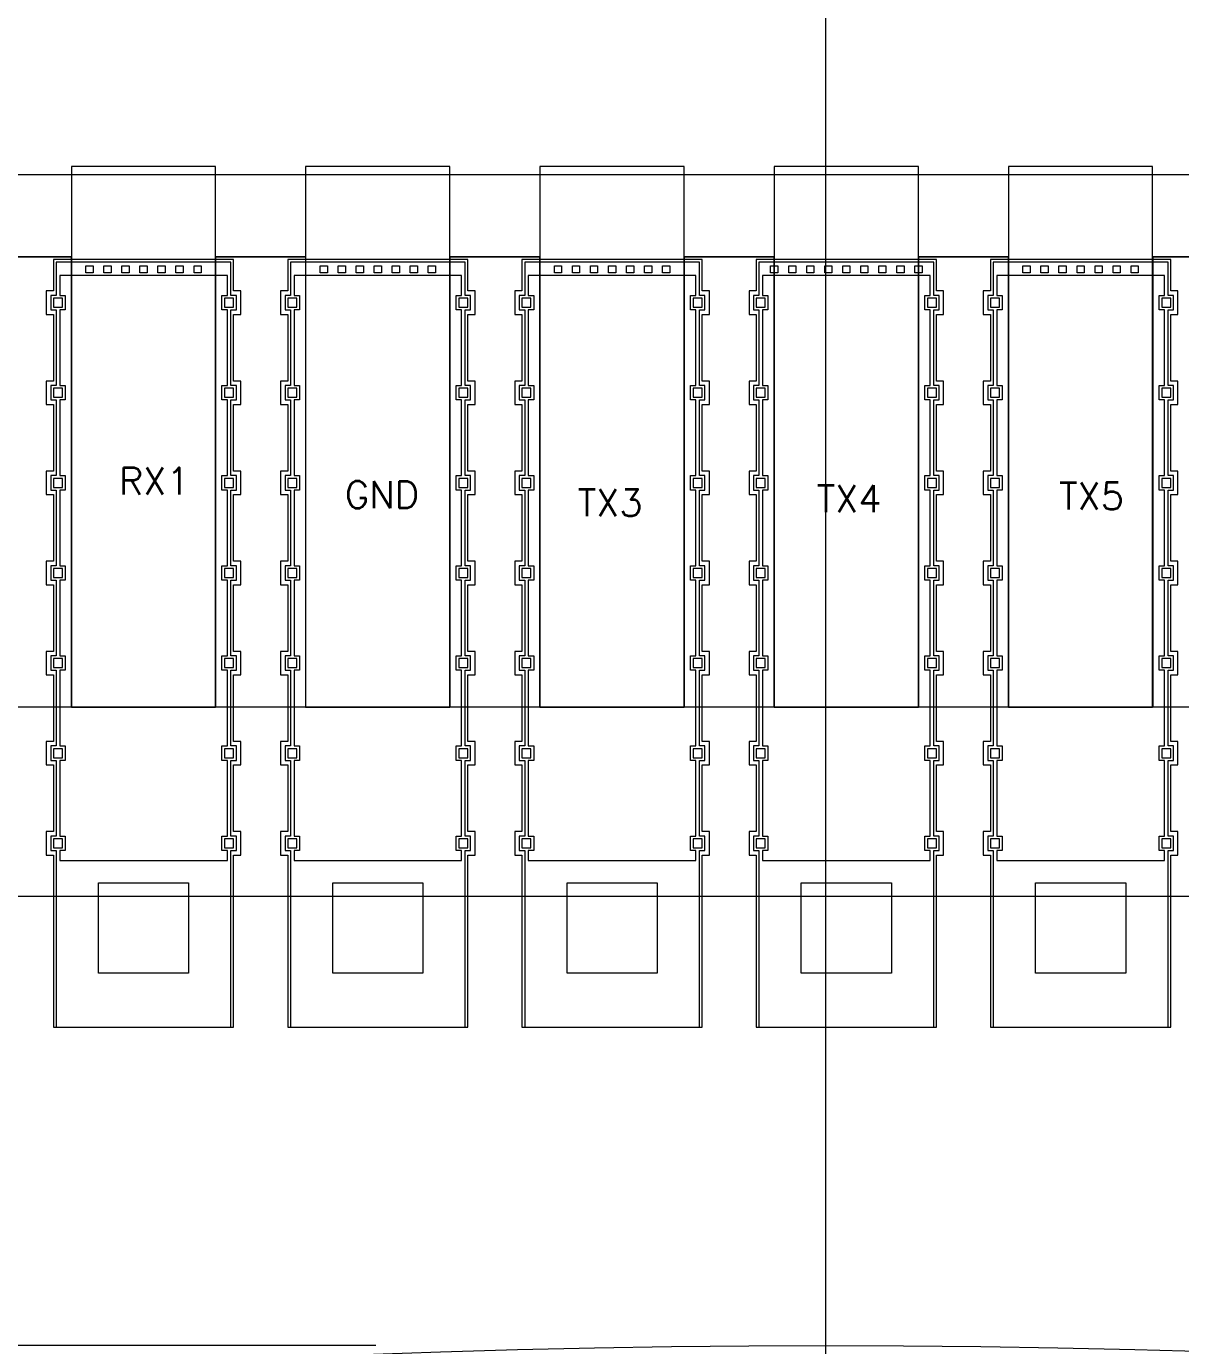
# Model space of a CAD drawing. Header units: millimetres. Extents: x 1403 to 2381, y 158 to 387.
# Drawn here: x 2191.138 to 2192.419, y 294.644 to 296.108 of the extents above; entities that cross this region are included whole.
import ezdxf
from ezdxf.lldxf.tags import DXFTag

# ---------------------------------------------------------------- set-up
doc = ezdxf.new("R2010")
doc.units = ezdxf.units.MM
doc.layers.get('0').update_dxf_attribs({"lineweight": 5})
doc.layers.get('Defpoints').update_dxf_attribs({"lineweight": 5})
for name, color, linetype in [('1.Metal', 10, 'Continuous'), ('3.Bottom insulation', 2, 'Continuous'), ('5.Top insulation', 32, 'Continuous'), ('COVER LENS', 6, 'Continuous')]:
    doc.layers.add(name, color=color, linetype=linetype)
for name, color, linetype, lineweight in [('2.Pattern ITO', 211, 'Continuous', 0), ('4.Bridge ITO', 6, 'Continuous', 25), ('DIM', 3, 'Continuous', 5), ('Encap', 210, 'Continuous', 5), ('FPC', 50, 'Continuous', 5), ('Layout.drawing', 1, 'Continuous', 5), ('lens', 6, 'Continuous', 13), ('POL', 202, 'Continuous', 5)]:
    doc.layers.add(name, color=color, linetype=linetype, lineweight=lineweight)
doc.styles.add('RD', font='ROMAND.shx', dxfattribs={"width": 0.8})
doc.styles.get("Standard").update_dxf_attribs({"font": 'txt', "bigfont": 'gbcbig.shx'})
tags = doc.linetypes.add('CENTER', pattern=[0.6, 0.375, -0.075, 0.075, -0.075]).pattern_tags.tags
tags[10:11] = [DXFTag(74, 4), DXFTag(75, 0), DXFTag(340, '0'), DXFTag(46, 1.0), DXFTag(50, 0.0), DXFTag(44, 0.0), DXFTag(45, 0.0)]
tags[8:9] = [DXFTag(74, 4), DXFTag(75, 0), DXFTag(340, '0'), DXFTag(46, 1.0), DXFTag(50, 0.0), DXFTag(44, 0.0), DXFTag(45, 0.0)]
tags[6:7] = [DXFTag(74, 4), DXFTag(75, 0), DXFTag(340, '0'), DXFTag(46, 1.0), DXFTag(50, 0.0), DXFTag(44, 0.0), DXFTag(45, 0.0)]
tags[4:5] = [DXFTag(74, 4), DXFTag(75, 0), DXFTag(340, '0'), DXFTag(46, 1.0), DXFTag(50, 0.0), DXFTag(44, 0.0), DXFTag(45, 0.0)]
doc.dimstyles.new('DIM', dxfattribs={"dimtxt": 1.5, "dimasz": 0.8, "dimexe": 0, "dimexo": 0.5, "dimgap": 0.11, "dimtad": 0, "dimzin": 1, "dimdsep": 46, "dimtxsty": 'RD', "dimcen": 0, "dimclrd": 256, "dimclre": 256, "dimclrt": 256, "dimadec": 0, "dimazin": 0, "dimtm": 1e-09, "dimtfac": 1, "dimtofl": 0, "dimtmove": 0, "dimatfit": 3, "dimfxl": 1, "dimlwe": -1, "dimarcsym": 0})

# ---------------------------------------------------------------- blocks, each defined once
blk = doc.blocks.new('R104A3M-001-POL-V01-A')
at = {"layer": '1.Metal', "lineweight": 5}
for points in [[(673.8831, 329.4683), (673.8831, 329.6643), (673.8891, 329.6643), (673.8891, 329.6803), (673.8831, 329.6803), (673.8831, 329.7643), (673.8891, 329.7643), (673.8891, 329.7803), (673.8831, 329.7803), (673.8831, 329.8643), (673.8891, 329.8643), (673.8891, 329.8803), (673.8831, 329.8803), (673.8831, 329.9643), (673.8891, 329.9643), (673.8891, 329.9803), (673.8831, 329.9803), (673.8831, 330.0643), (673.8891, 330.0643), (673.8891, 330.0803), (673.8831, 330.0803), (673.8831, 330.1643), (673.8891, 330.1643), (673.8891, 330.1803), (673.8831, 330.1803), (673.8831, 330.2643), (673.8891, 330.2643), (673.8891, 330.2803), (673.8831, 330.2803), (673.8831, 330.3173), (673.6891, 330.3173), (673.6891, 330.2803), (673.6831, 330.2803), (673.6831, 330.2643), (673.6891, 330.2643), (673.6891, 330.1803), (673.6831, 330.1803), (673.6831, 330.1643), (673.6891, 330.1643), (673.6891, 330.0803), (673.6831, 330.0803), (673.6831, 330.0643), (673.6891, 330.0643), (673.6891, 329.9803), (673.6831, 329.9803), (673.6831, 329.9643), (673.6891, 329.9643), (673.6891, 329.8803), (673.6831, 329.8803), (673.6831, 329.8643), (673.6891, 329.8643), (673.6891, 329.7803), (673.6831, 329.7803), (673.6831, 329.7643), (673.6891, 329.7643), (673.6891, 329.6803), (673.6831, 329.6803), (673.6831, 329.6643), (673.6891, 329.6643), (673.6891, 329.4683)], [(674.1431, 329.4683), (674.1431, 329.6643), (674.1491, 329.6643), (674.1491, 329.6803), (674.1431, 329.6803), (674.1431, 329.7643), (674.1491, 329.7643), (674.1491, 329.7803), (674.1431, 329.7803), (674.1431, 329.8643), (674.1491, 329.8643), (674.1491, 329.8803), (674.1431, 329.8803), (674.1431, 329.9643), (674.1491, 329.9643), (674.1491, 329.9803), (674.1431, 329.9803), (674.1431, 330.0643), (674.1491, 330.0643), (674.1491, 330.0803), (674.1431, 330.0803), (674.1431, 330.1643), (674.1491, 330.1643), (674.1491, 330.1803), (674.1431, 330.1803), (674.1431, 330.2643), (674.1491, 330.2643), (674.1491, 330.2803), (674.1431, 330.2803), (674.1431, 330.3173), (673.9491, 330.3173), (673.9491, 330.2803), (673.9431, 330.2803), (673.9431, 330.2643), (673.9491, 330.2643), (673.9491, 330.1803), (673.9431, 330.1803), (673.9431, 330.1643), (673.9491, 330.1643), (673.9491, 330.0803), (673.9431, 330.0803), (673.9431, 330.0643), (673.9491, 330.0643), (673.9491, 329.9803), (673.9431, 329.9803), (673.9431, 329.9643), (673.9491, 329.9643), (673.9491, 329.8803), (673.9431, 329.8803), (673.9431, 329.8643), (673.9491, 329.8643), (673.9491, 329.7803), (673.9431, 329.7803), (673.9431, 329.7643), (673.9491, 329.7643), (673.9491, 329.6803), (673.9431, 329.6803), (673.9431, 329.6643), (673.9491, 329.6643), (673.9491, 329.4683)], [(674.4031, 329.4683), (674.4031, 329.6643), (674.4091, 329.6643), (674.4091, 329.6803), (674.4031, 329.6803), (674.4031, 329.7643), (674.4091, 329.7643), (674.4091, 329.7803), (674.4031, 329.7803), (674.4031, 329.8643), (674.4091, 329.8643), (674.4091, 329.8803), (674.4031, 329.8803), (674.4031, 329.9643), (674.4091, 329.9643), (674.4091, 329.9803), (674.4031, 329.9803), (674.4031, 330.0643), (674.4091, 330.0643), (674.4091, 330.0803), (674.4031, 330.0803), (674.4031, 330.1643), (674.4091, 330.1643), (674.4091, 330.1803), (674.4031, 330.1803), (674.4031, 330.2643), (674.4091, 330.2643), (674.4091, 330.2803), (674.4031, 330.2803), (674.4031, 330.3173), (674.2091, 330.3173), (674.2091, 330.2803), (674.2031, 330.2803), (674.2031, 330.2643), (674.2091, 330.2643), (674.2091, 330.1803), (674.2031, 330.1803), (674.2031, 330.1643), (674.2091, 330.1643), (674.2091, 330.0803), (674.2031, 330.0803), (674.2031, 330.0643), (674.2091, 330.0643), (674.2091, 329.9803), (674.2031, 329.9803), (674.2031, 329.9643), (674.2091, 329.9643), (674.2091, 329.8803), (674.2031, 329.8803), (674.2031, 329.8643), (674.2091, 329.8643), (674.2091, 329.7803), (674.2031, 329.7803), (674.2031, 329.7643), (674.2091, 329.7643), (674.2091, 329.6803), (674.2031, 329.6803), (674.2031, 329.6643), (674.2091, 329.6643), (674.2091, 329.4683)], [(674.6631, 329.4683), (674.6631, 329.6643), (674.6691, 329.6643), (674.6691, 329.6803), (674.6631, 329.6803), (674.6631, 329.7643), (674.6691, 329.7643), (674.6691, 329.7803), (674.6631, 329.7803), (674.6631, 329.8643), (674.6691, 329.8643), (674.6691, 329.8803), (674.6631, 329.8803), (674.6631, 329.9643), (674.6691, 329.9643), (674.6691, 329.9803), (674.6631, 329.9803), (674.6631, 330.0643), (674.6691, 330.0643), (674.6691, 330.0803), (674.6631, 330.0803), (674.6631, 330.1643), (674.6691, 330.1643), (674.6691, 330.1803), (674.6631, 330.1803), (674.6631, 330.2643), (674.6691, 330.2643), (674.6691, 330.2803), (674.6631, 330.2803), (674.6631, 330.3173), (674.4691, 330.3173), (674.4691, 330.2803), (674.4631, 330.2803), (674.4631, 330.2643), (674.4691, 330.2643), (674.4691, 330.1803), (674.4631, 330.1803), (674.4631, 330.1643), (674.4691, 330.1643), (674.4691, 330.0803), (674.4631, 330.0803), (674.4631, 330.0643), (674.4691, 330.0643), (674.4691, 329.9803), (674.4631, 329.9803), (674.4631, 329.9643), (674.4691, 329.9643), (674.4691, 329.8803), (674.4631, 329.8803), (674.4631, 329.8643), (674.4691, 329.8643), (674.4691, 329.7803), (674.4631, 329.7803), (674.4631, 329.7643), (674.4691, 329.7643), (674.4691, 329.6803), (674.4631, 329.6803), (674.4631, 329.6643), (674.4691, 329.6643), (674.4691, 329.4683)], [(674.9231, 329.4683), (674.9231, 329.6643), (674.9291, 329.6643), (674.9291, 329.6803), (674.9231, 329.6803), (674.9231, 329.7643), (674.9291, 329.7643), (674.9291, 329.7803), (674.9231, 329.7803), (674.9231, 329.8643), (674.9291, 329.8643), (674.9291, 329.8803), (674.9231, 329.8803), (674.9231, 329.9643), (674.9291, 329.9643), (674.9291, 329.9803), (674.9231, 329.9803), (674.9231, 330.0643), (674.9291, 330.0643), (674.9291, 330.0803), (674.9231, 330.0803), (674.9231, 330.1643), (674.9291, 330.1643), (674.9291, 330.1803), (674.9231, 330.1803), (674.9231, 330.2643), (674.9291, 330.2643), (674.9291, 330.2803), (674.9231, 330.2803), (674.9231, 330.3173), (674.7291, 330.3173), (674.7291, 330.2803), (674.7231, 330.2803), (674.7231, 330.2643), (674.7291, 330.2643), (674.7291, 330.1803), (674.7231, 330.1803), (674.7231, 330.1643), (674.7291, 330.1643), (674.7291, 330.0803), (674.7231, 330.0803), (674.7231, 330.0643), (674.7291, 330.0643), (674.7291, 329.9803), (674.7231, 329.9803), (674.7231, 329.9643), (674.7291, 329.9643), (674.7291, 329.8803), (674.7231, 329.8803), (674.7231, 329.8643), (674.7291, 329.8643), (674.7291, 329.7803), (674.7231, 329.7803), (674.7231, 329.7643), (674.7291, 329.7643), (674.7291, 329.6803), (674.7231, 329.6803), (674.7231, 329.6643), (674.7291, 329.6643), (674.7291, 329.4683)]]:
    blk.add_lwpolyline(points, dxfattribs=at)
for points in [[(673.8791, 329.6533), (673.8791, 329.6643), (673.8731, 329.6643), (673.8731, 329.6803), (673.8791, 329.6803), (673.8791, 329.7643), (673.8731, 329.7643), (673.8731, 329.7803), (673.8791, 329.7803), (673.8791, 329.8643), (673.8731, 329.8643), (673.8731, 329.8803), (673.8791, 329.8803), (673.8791, 329.9643), (673.8731, 329.9643), (673.8731, 329.9803), (673.8791, 329.9803), (673.8791, 330.0643), (673.8731, 330.0643), (673.8731, 330.0803), (673.8791, 330.0803), (673.8791, 330.1643), (673.8731, 330.1643), (673.8731, 330.1803), (673.8791, 330.1803), (673.8791, 330.2643), (673.8731, 330.2643), (673.8731, 330.2803), (673.8791, 330.2803), (673.8791, 330.3023), (673.6931, 330.3023), (673.6931, 330.2803), (673.6991, 330.2803), (673.6991, 330.2643), (673.6931, 330.2643), (673.6931, 330.1803), (673.6991, 330.1803), (673.6991, 330.1643), (673.6931, 330.1643), (673.6931, 330.0803), (673.6991, 330.0803), (673.6991, 330.0643), (673.6931, 330.0643), (673.6931, 329.9803), (673.6991, 329.9803), (673.6991, 329.9643), (673.6931, 329.9643), (673.6931, 329.8803), (673.6991, 329.8803), (673.6991, 329.8643), (673.6931, 329.8643), (673.6931, 329.7803), (673.6991, 329.7803), (673.6991, 329.7643), (673.6931, 329.7643), (673.6931, 329.6803), (673.6991, 329.6803), (673.6991, 329.6643), (673.6931, 329.6643), (673.6931, 329.6533)], [(674.1391, 329.6533), (674.1391, 329.6643), (674.1331, 329.6643), (674.1331, 329.6803), (674.1391, 329.6803), (674.1391, 329.7643), (674.1331, 329.7643), (674.1331, 329.7803), (674.1391, 329.7803), (674.1391, 329.8643), (674.1331, 329.8643), (674.1331, 329.8803), (674.1391, 329.8803), (674.1391, 329.9643), (674.1331, 329.9643), (674.1331, 329.9803), (674.1391, 329.9803), (674.1391, 330.0643), (674.1331, 330.0643), (674.1331, 330.0803), (674.1391, 330.0803), (674.1391, 330.1643), (674.1331, 330.1643), (674.1331, 330.1803), (674.1391, 330.1803), (674.1391, 330.2643), (674.1331, 330.2643), (674.1331, 330.2803), (674.1391, 330.2803), (674.1391, 330.3023), (673.9531, 330.3023), (673.9531, 330.2803), (673.9591, 330.2803), (673.9591, 330.2643), (673.9531, 330.2643), (673.9531, 330.1803), (673.9591, 330.1803), (673.9591, 330.1643), (673.9531, 330.1643), (673.9531, 330.0803), (673.9591, 330.0803), (673.9591, 330.0643), (673.9531, 330.0643), (673.9531, 329.9803), (673.9591, 329.9803), (673.9591, 329.9643), (673.9531, 329.9643), (673.9531, 329.8803), (673.9591, 329.8803), (673.9591, 329.8643), (673.9531, 329.8643), (673.9531, 329.7803), (673.9591, 329.7803), (673.9591, 329.7643), (673.9531, 329.7643), (673.9531, 329.6803), (673.9591, 329.6803), (673.9591, 329.6643), (673.9531, 329.6643), (673.9531, 329.6533)], [(674.3991, 329.6533), (674.3991, 329.6643), (674.3931, 329.6643), (674.3931, 329.6803), (674.3991, 329.6803), (674.3991, 329.7643), (674.3931, 329.7643), (674.3931, 329.7803), (674.3991, 329.7803), (674.3991, 329.8643), (674.3931, 329.8643), (674.3931, 329.8803), (674.3991, 329.8803), (674.3991, 329.9643), (674.3931, 329.9643), (674.3931, 329.9803), (674.3991, 329.9803), (674.3991, 330.0643), (674.3931, 330.0643), (674.3931, 330.0803), (674.3991, 330.0803), (674.3991, 330.1643), (674.3931, 330.1643), (674.3931, 330.1803), (674.3991, 330.1803), (674.3991, 330.2643), (674.3931, 330.2643), (674.3931, 330.2803), (674.3991, 330.2803), (674.3991, 330.3023), (674.2131, 330.3023), (674.2131, 330.2803), (674.2191, 330.2803), (674.2191, 330.2643), (674.2131, 330.2643), (674.2131, 330.1803), (674.2191, 330.1803), (674.2191, 330.1643), (674.2131, 330.1643), (674.2131, 330.0803), (674.2191, 330.0803), (674.2191, 330.0643), (674.2131, 330.0643), (674.2131, 329.9803), (674.2191, 329.9803), (674.2191, 329.9643), (674.2131, 329.9643), (674.2131, 329.8803), (674.2191, 329.8803), (674.2191, 329.8643), (674.2131, 329.8643), (674.2131, 329.7803), (674.2191, 329.7803), (674.2191, 329.7643), (674.2131, 329.7643), (674.2131, 329.6803), (674.2191, 329.6803), (674.2191, 329.6643), (674.2131, 329.6643), (674.2131, 329.6533)], [(674.6591, 329.6533), (674.6591, 329.6643), (674.6531, 329.6643), (674.6531, 329.6803), (674.6591, 329.6803), (674.6591, 329.7643), (674.6531, 329.7643), (674.6531, 329.7803), (674.6591, 329.7803), (674.6591, 329.8643), (674.6531, 329.8643), (674.6531, 329.8803), (674.6591, 329.8803), (674.6591, 329.9643), (674.6531, 329.9643), (674.6531, 329.9803), (674.6591, 329.9803), (674.6591, 330.0643), (674.6531, 330.0643), (674.6531, 330.0803), (674.6591, 330.0803), (674.6591, 330.1643), (674.6531, 330.1643), (674.6531, 330.1803), (674.6591, 330.1803), (674.6591, 330.2643), (674.6531, 330.2643), (674.6531, 330.2803), (674.6591, 330.2803), (674.6591, 330.3023), (674.4731, 330.3023), (674.4731, 330.2803), (674.4791, 330.2803), (674.4791, 330.2643), (674.4731, 330.2643), (674.4731, 330.1803), (674.4791, 330.1803), (674.4791, 330.1643), (674.4731, 330.1643), (674.4731, 330.0803), (674.4791, 330.0803), (674.4791, 330.0643), (674.4731, 330.0643), (674.4731, 329.9803), (674.4791, 329.9803), (674.4791, 329.9643), (674.4731, 329.9643), (674.4731, 329.8803), (674.4791, 329.8803), (674.4791, 329.8643), (674.4731, 329.8643), (674.4731, 329.7803), (674.4791, 329.7803), (674.4791, 329.7643), (674.4731, 329.7643), (674.4731, 329.6803), (674.4791, 329.6803), (674.4791, 329.6643), (674.4731, 329.6643), (674.4731, 329.6533)], [(674.9191, 329.6533), (674.9191, 329.6643), (674.9131, 329.6643), (674.9131, 329.6803), (674.9191, 329.6803), (674.9191, 329.7643), (674.9131, 329.7643), (674.9131, 329.7803), (674.9191, 329.7803), (674.9191, 329.8643), (674.9131, 329.8643), (674.9131, 329.8803), (674.9191, 329.8803), (674.9191, 329.9643), (674.9131, 329.9643), (674.9131, 329.9803), (674.9191, 329.9803), (674.9191, 330.0643), (674.9131, 330.0643), (674.9131, 330.0803), (674.9191, 330.0803), (674.9191, 330.1643), (674.9131, 330.1643), (674.9131, 330.1803), (674.9191, 330.1803), (674.9191, 330.2643), (674.9131, 330.2643), (674.9131, 330.2803), (674.9191, 330.2803), (674.9191, 330.3023), (674.7331, 330.3023), (674.7331, 330.2803), (674.7391, 330.2803), (674.7391, 330.2643), (674.7331, 330.2643), (674.7331, 330.1803), (674.7391, 330.1803), (674.7391, 330.1643), (674.7331, 330.1643), (674.7331, 330.0803), (674.7391, 330.0803), (674.7391, 330.0643), (674.7331, 330.0643), (674.7331, 329.9803), (674.7391, 329.9803), (674.7391, 329.9643), (674.7331, 329.9643), (674.7331, 329.8803), (674.7391, 329.8803), (674.7391, 329.8643), (674.7331, 329.8643), (674.7331, 329.7803), (674.7391, 329.7803), (674.7391, 329.7643), (674.7331, 329.7643), (674.7331, 329.6803), (674.7391, 329.6803), (674.7391, 329.6643), (674.7331, 329.6643), (674.7331, 329.6533)]]:
    blk.add_lwpolyline(points, close=True, dxfattribs=at)
at = {"layer": '2.Pattern ITO', "lineweight": 5}
for points in [[(673.6861, 329.6593), (673.6861, 329.4683), (673.8861, 329.4683), (673.8861, 329.6593), (673.8941, 329.6593), (673.8941, 329.6853), (673.8861, 329.6853), (673.8861, 329.7593), (673.8941, 329.7593), (673.8941, 329.7853), (673.8861, 329.7853), (673.8861, 329.8593), (673.8941, 329.8593), (673.8941, 329.8853), (673.8861, 329.8853), (673.8861, 329.9593), (673.8941, 329.9593), (673.8941, 329.9853), (673.8861, 329.9853), (673.8861, 330.0593), (673.8941, 330.0593), (673.8941, 330.0853), (673.8861, 330.0853), (673.8861, 330.1593), (673.8941, 330.1593), (673.8941, 330.1853), (673.8861, 330.1853), (673.8861, 330.2593), (673.8941, 330.2593), (673.8941, 330.2853), (673.8861, 330.2853), (673.8861, 330.3203), (673.6861, 330.3203), (673.6861, 330.2853), (673.6781, 330.2853), (673.6781, 330.2593), (673.6861, 330.2593), (673.6861, 330.1853), (673.6781, 330.1853), (673.6781, 330.1593), (673.6861, 330.1593), (673.6861, 330.0853), (673.6781, 330.0853), (673.6781, 330.0593), (673.6861, 330.0593), (673.6861, 329.9853), (673.6781, 329.9853), (673.6781, 329.9593), (673.6861, 329.9593), (673.6861, 329.8853), (673.6781, 329.8853), (673.6781, 329.8593), (673.6861, 329.8593), (673.6861, 329.7853), (673.6781, 329.7853), (673.6781, 329.7593), (673.6861, 329.7593), (673.6861, 329.6853), (673.6781, 329.6853), (673.6781, 329.6593)], [(673.9461, 329.6593), (673.9461, 329.4683), (674.1461, 329.4683), (674.1461, 329.6593), (674.1541, 329.6593), (674.1541, 329.6853), (674.1461, 329.6853), (674.1461, 329.7593), (674.1541, 329.7593), (674.1541, 329.7853), (674.1461, 329.7853), (674.1461, 329.8593), (674.1541, 329.8593), (674.1541, 329.8853), (674.1461, 329.8853), (674.1461, 329.9593), (674.1541, 329.9593), (674.1541, 329.9853), (674.1461, 329.9853), (674.1461, 330.0593), (674.1541, 330.0593), (674.1541, 330.0853), (674.1461, 330.0853), (674.1461, 330.1593), (674.1541, 330.1593), (674.1541, 330.1853), (674.1461, 330.1853), (674.1461, 330.2593), (674.1541, 330.2593), (674.1541, 330.2853), (674.1461, 330.2853), (674.1461, 330.3203), (673.9461, 330.3203), (673.9461, 330.2853), (673.9381, 330.2853), (673.9381, 330.2593), (673.9461, 330.2593), (673.9461, 330.1853), (673.9381, 330.1853), (673.9381, 330.1593), (673.9461, 330.1593), (673.9461, 330.0853), (673.9381, 330.0853), (673.9381, 330.0593), (673.9461, 330.0593), (673.9461, 329.9853), (673.9381, 329.9853), (673.9381, 329.9593), (673.9461, 329.9593), (673.9461, 329.8853), (673.9381, 329.8853), (673.9381, 329.8593), (673.9461, 329.8593), (673.9461, 329.7853), (673.9381, 329.7853), (673.9381, 329.7593), (673.9461, 329.7593), (673.9461, 329.6853), (673.9381, 329.6853), (673.9381, 329.6593)], [(674.2061, 329.6593), (674.2061, 329.4683), (674.4061, 329.4683), (674.4061, 329.6593), (674.4141, 329.6593), (674.4141, 329.6853), (674.4061, 329.6853), (674.4061, 329.7593), (674.4141, 329.7593), (674.4141, 329.7853), (674.4061, 329.7853), (674.4061, 329.8593), (674.4141, 329.8593), (674.4141, 329.8853), (674.4061, 329.8853), (674.4061, 329.9593), (674.4141, 329.9593), (674.4141, 329.9853), (674.4061, 329.9853), (674.4061, 330.0593), (674.4141, 330.0593), (674.4141, 330.0853), (674.4061, 330.0853), (674.4061, 330.1593), (674.4141, 330.1593), (674.4141, 330.1853), (674.4061, 330.1853), (674.4061, 330.2593), (674.4141, 330.2593), (674.4141, 330.2853), (674.4061, 330.2853), (674.4061, 330.3203), (674.2061, 330.3203), (674.2061, 330.2853), (674.1981, 330.2853), (674.1981, 330.2593), (674.2061, 330.2593), (674.2061, 330.1853), (674.1981, 330.1853), (674.1981, 330.1593), (674.2061, 330.1593), (674.2061, 330.0853), (674.1981, 330.0853), (674.1981, 330.0593), (674.2061, 330.0593), (674.2061, 329.9853), (674.1981, 329.9853), (674.1981, 329.9593), (674.2061, 329.9593), (674.2061, 329.8853), (674.1981, 329.8853), (674.1981, 329.8593), (674.2061, 329.8593), (674.2061, 329.7853), (674.1981, 329.7853), (674.1981, 329.7593), (674.2061, 329.7593), (674.2061, 329.6853), (674.1981, 329.6853), (674.1981, 329.6593)], [(674.4661, 329.6593), (674.4661, 329.4683), (674.6661, 329.4683), (674.6661, 329.6593), (674.6741, 329.6593), (674.6741, 329.6853), (674.6661, 329.6853), (674.6661, 329.7593), (674.6741, 329.7593), (674.6741, 329.7853), (674.6661, 329.7853), (674.6661, 329.8593), (674.6741, 329.8593), (674.6741, 329.8853), (674.6661, 329.8853), (674.6661, 329.9593), (674.6741, 329.9593), (674.6741, 329.9853), (674.6661, 329.9853), (674.6661, 330.0593), (674.6741, 330.0593), (674.6741, 330.0853), (674.6661, 330.0853), (674.6661, 330.1593), (674.6741, 330.1593), (674.6741, 330.1853), (674.6661, 330.1853), (674.6661, 330.2593), (674.6741, 330.2593), (674.6741, 330.2853), (674.6661, 330.2853), (674.6661, 330.3203), (674.4661, 330.3203), (674.4661, 330.2853), (674.4581, 330.2853), (674.4581, 330.2593), (674.4661, 330.2593), (674.4661, 330.1853), (674.4581, 330.1853), (674.4581, 330.1593), (674.4661, 330.1593), (674.4661, 330.0853), (674.4581, 330.0853), (674.4581, 330.0593), (674.4661, 330.0593), (674.4661, 329.9853), (674.4581, 329.9853), (674.4581, 329.9593), (674.4661, 329.9593), (674.4661, 329.8853), (674.4581, 329.8853), (674.4581, 329.8593), (674.4661, 329.8593), (674.4661, 329.7853), (674.4581, 329.7853), (674.4581, 329.7593), (674.4661, 329.7593), (674.4661, 329.6853), (674.4581, 329.6853), (674.4581, 329.6593)], [(674.7261, 329.6593), (674.7261, 329.4683), (674.9261, 329.4683), (674.9261, 329.6593), (674.9341, 329.6593), (674.9341, 329.6853), (674.9261, 329.6853), (674.9261, 329.7593), (674.9341, 329.7593), (674.9341, 329.7853), (674.9261, 329.7853), (674.9261, 329.8593), (674.9341, 329.8593), (674.9341, 329.8853), (674.9261, 329.8853), (674.9261, 329.9593), (674.9341, 329.9593), (674.9341, 329.9853), (674.9261, 329.9853), (674.9261, 330.0593), (674.9341, 330.0593), (674.9341, 330.0853), (674.9261, 330.0853), (674.9261, 330.1593), (674.9341, 330.1593), (674.9341, 330.1853), (674.9261, 330.1853), (674.9261, 330.2593), (674.9341, 330.2593), (674.9341, 330.2853), (674.9261, 330.2853), (674.9261, 330.3203), (674.7261, 330.3203), (674.7261, 330.2853), (674.7181, 330.2853), (674.7181, 330.2593), (674.7261, 330.2593), (674.7261, 330.1853), (674.7181, 330.1853), (674.7181, 330.1593), (674.7261, 330.1593), (674.7261, 330.0853), (674.7181, 330.0853), (674.7181, 330.0593), (674.7261, 330.0593), (674.7261, 329.9853), (674.7181, 329.9853), (674.7181, 329.9593), (674.7261, 329.9593), (674.7261, 329.8853), (674.7181, 329.8853), (674.7181, 329.8593), (674.7261, 329.8593), (674.7261, 329.7853), (674.7181, 329.7853), (674.7181, 329.7593), (674.7261, 329.7593), (674.7261, 329.6853), (674.7181, 329.6853), (674.7181, 329.6593)]]:
    blk.add_lwpolyline(points, close=True, dxfattribs=at)
at = {"layer": '3.Bottom insulation', "lineweight": 5}
for points in [[(673.7221, 330.3053), (673.7221, 330.3133), (673.7301, 330.3133), (673.7301, 330.3053)], [(673.7421, 330.3053), (673.7421, 330.3133), (673.7501, 330.3133), (673.7501, 330.3053)], [(673.7621, 330.3053), (673.7621, 330.3133), (673.7701, 330.3133), (673.7701, 330.3053)], [(673.7821, 330.3053), (673.7821, 330.3133), (673.7901, 330.3133), (673.7901, 330.3053)], [(673.8021, 330.3053), (673.8021, 330.3133), (673.8101, 330.3133), (673.8101, 330.3053)], [(673.8221, 330.3053), (673.8221, 330.3133), (673.8301, 330.3133), (673.8301, 330.3053)], [(673.8421, 330.3053), (673.8421, 330.3133), (673.8501, 330.3133), (673.8501, 330.3053)], [(673.9821, 330.3053), (673.9821, 330.3133), (673.9901, 330.3133), (673.9901, 330.3053)], [(674.0021, 330.3053), (674.0021, 330.3133), (674.0101, 330.3133), (674.0101, 330.3053)], [(674.0221, 330.3053), (674.0221, 330.3133), (674.0301, 330.3133), (674.0301, 330.3053)], [(674.0421, 330.3053), (674.0421, 330.3133), (674.0501, 330.3133), (674.0501, 330.3053)], [(674.0621, 330.3053), (674.0621, 330.3133), (674.0701, 330.3133), (674.0701, 330.3053)], [(674.0821, 330.3053), (674.0821, 330.3133), (674.0901, 330.3133), (674.0901, 330.3053)], [(674.1021, 330.3053), (674.1021, 330.3133), (674.1101, 330.3133), (674.1101, 330.3053)], [(674.2421, 330.3053), (674.2421, 330.3133), (674.2501, 330.3133), (674.2501, 330.3053)], [(674.2621, 330.3053), (674.2621, 330.3133), (674.2701, 330.3133), (674.2701, 330.3053)], [(674.2821, 330.3053), (674.2821, 330.3133), (674.2901, 330.3133), (674.2901, 330.3053)], [(674.3021, 330.3053), (674.3021, 330.3133), (674.3101, 330.3133), (674.3101, 330.3053)], [(674.3221, 330.3053), (674.3221, 330.3133), (674.3301, 330.3133), (674.3301, 330.3053)], [(674.3421, 330.3053), (674.3421, 330.3133), (674.3501, 330.3133), (674.3501, 330.3053)], [(674.3621, 330.3053), (674.3621, 330.3133), (674.3701, 330.3133), (674.3701, 330.3053)], [(674.4821, 330.3053), (674.4821, 330.3133), (674.4901, 330.3133), (674.4901, 330.3053)], [(674.5021, 330.3053), (674.5021, 330.3133), (674.5101, 330.3133), (674.5101, 330.3053)], [(674.5221, 330.3053), (674.5221, 330.3133), (674.5301, 330.3133), (674.5301, 330.3053)], [(674.5421, 330.3053), (674.5421, 330.3133), (674.5501, 330.3133), (674.5501, 330.3053)], [(674.5621, 330.3053), (674.5621, 330.3133), (674.5701, 330.3133), (674.5701, 330.3053)], [(674.5821, 330.3053), (674.5821, 330.3133), (674.5901, 330.3133), (674.5901, 330.3053)], [(674.6021, 330.3053), (674.6021, 330.3133), (674.6101, 330.3133), (674.6101, 330.3053)], [(674.6221, 330.3053), (674.6221, 330.3133), (674.6301, 330.3133), (674.6301, 330.3053)], [(674.6421, 330.3053), (674.6421, 330.3133), (674.6501, 330.3133), (674.6501, 330.3053)], [(674.7621, 330.3053), (674.7621, 330.3133), (674.7701, 330.3133), (674.7701, 330.3053)], [(674.7821, 330.3053), (674.7821, 330.3133), (674.7901, 330.3133), (674.7901, 330.3053)], [(674.8021, 330.3053), (674.8021, 330.3133), (674.8101, 330.3133), (674.8101, 330.3053)], [(674.8221, 330.3053), (674.8221, 330.3133), (674.8301, 330.3133), (674.8301, 330.3053)], [(674.8421, 330.3053), (674.8421, 330.3133), (674.8501, 330.3133), (674.8501, 330.3053)], [(674.8621, 330.3053), (674.8621, 330.3133), (674.8701, 330.3133), (674.8701, 330.3053)], [(674.8821, 330.3053), (674.8821, 330.3133), (674.8901, 330.3133), (674.8901, 330.3053)], [(673.6961, 330.2673), (673.6961, 330.2773), (673.6861, 330.2773), (673.6861, 330.2673)], [(673.8861, 330.2673), (673.8861, 330.2773), (673.8761, 330.2773), (673.8761, 330.2673)], [(673.9561, 330.2673), (673.9561, 330.2773), (673.9461, 330.2773), (673.9461, 330.2673)], [(674.1461, 330.2673), (674.1461, 330.2773), (674.1361, 330.2773), (674.1361, 330.2673)], [(674.2161, 330.2673), (674.2161, 330.2773), (674.2061, 330.2773), (674.2061, 330.2673)], [(674.4061, 330.2673), (674.4061, 330.2773), (674.3961, 330.2773), (674.3961, 330.2673)], [(674.4761, 330.2673), (674.4761, 330.2773), (674.4661, 330.2773), (674.4661, 330.2673)], [(674.6661, 330.2673), (674.6661, 330.2773), (674.6561, 330.2773), (674.6561, 330.2673)], [(674.7361, 330.2673), (674.7361, 330.2773), (674.7261, 330.2773), (674.7261, 330.2673)], [(674.9261, 330.2673), (674.9261, 330.2773), (674.9161, 330.2773), (674.9161, 330.2673)], [(673.6961, 330.1673), (673.6961, 330.1773), (673.6861, 330.1773), (673.6861, 330.1673)], [(673.8861, 330.1673), (673.8861, 330.1773), (673.8761, 330.1773), (673.8761, 330.1673)], [(673.9561, 330.1673), (673.9561, 330.1773), (673.9461, 330.1773), (673.9461, 330.1673)], [(674.1461, 330.1673), (674.1461, 330.1773), (674.1361, 330.1773), (674.1361, 330.1673)], [(674.2161, 330.1673), (674.2161, 330.1773), (674.2061, 330.1773), (674.2061, 330.1673)], [(674.4061, 330.1673), (674.4061, 330.1773), (674.3961, 330.1773), (674.3961, 330.1673)], [(674.4761, 330.1673), (674.4761, 330.1773), (674.4661, 330.1773), (674.4661, 330.1673)], [(674.6661, 330.1673), (674.6661, 330.1773), (674.6561, 330.1773), (674.6561, 330.1673)], [(674.7361, 330.1673), (674.7361, 330.1773), (674.7261, 330.1773), (674.7261, 330.1673)], [(674.9261, 330.1673), (674.9261, 330.1773), (674.9161, 330.1773), (674.9161, 330.1673)], [(673.6961, 330.0673), (673.6961, 330.0773), (673.6861, 330.0773), (673.6861, 330.0673)], [(673.8861, 330.0673), (673.8861, 330.0773), (673.8761, 330.0773), (673.8761, 330.0673)], [(673.9561, 330.0673), (673.9561, 330.0773), (673.9461, 330.0773), (673.9461, 330.0673)], [(674.1461, 330.0673), (674.1461, 330.0773), (674.1361, 330.0773), (674.1361, 330.0673)], [(674.2161, 330.0673), (674.2161, 330.0773), (674.2061, 330.0773), (674.2061, 330.0673)], [(674.4061, 330.0673), (674.4061, 330.0773), (674.3961, 330.0773), (674.3961, 330.0673)], [(674.4761, 330.0673), (674.4761, 330.0773), (674.4661, 330.0773), (674.4661, 330.0673)], [(674.6661, 330.0673), (674.6661, 330.0773), (674.6561, 330.0773), (674.6561, 330.0673)], [(674.7361, 330.0673), (674.7361, 330.0773), (674.7261, 330.0773), (674.7261, 330.0673)], [(674.9261, 330.0673), (674.9261, 330.0773), (674.9161, 330.0773), (674.9161, 330.0673)], [(673.6961, 329.9673), (673.6961, 329.9773), (673.6861, 329.9773), (673.6861, 329.9673)], [(673.8861, 329.9673), (673.8861, 329.9773), (673.8761, 329.9773), (673.8761, 329.9673)], [(673.9561, 329.9673), (673.9561, 329.9773), (673.9461, 329.9773), (673.9461, 329.9673)], [(674.1461, 329.9673), (674.1461, 329.9773), (674.1361, 329.9773), (674.1361, 329.9673)], [(674.2161, 329.9673), (674.2161, 329.9773), (674.2061, 329.9773), (674.2061, 329.9673)], [(674.4061, 329.9673), (674.4061, 329.9773), (674.3961, 329.9773), (674.3961, 329.9673)], [(674.4761, 329.9673), (674.4761, 329.9773), (674.4661, 329.9773), (674.4661, 329.9673)], [(674.6661, 329.9673), (674.6661, 329.9773), (674.6561, 329.9773), (674.6561, 329.9673)], [(674.7361, 329.9673), (674.7361, 329.9773), (674.7261, 329.9773), (674.7261, 329.9673)], [(674.9261, 329.9673), (674.9261, 329.9773), (674.9161, 329.9773), (674.9161, 329.9673)], [(673.6961, 329.8673), (673.6961, 329.8773), (673.6861, 329.8773), (673.6861, 329.8673)], [(673.8861, 329.8673), (673.8861, 329.8773), (673.8761, 329.8773), (673.8761, 329.8673)], [(673.9561, 329.8673), (673.9561, 329.8773), (673.9461, 329.8773), (673.9461, 329.8673)], [(674.1461, 329.8673), (674.1461, 329.8773), (674.1361, 329.8773), (674.1361, 329.8673)], [(674.2161, 329.8673), (674.2161, 329.8773), (674.2061, 329.8773), (674.2061, 329.8673)], [(674.4061, 329.8673), (674.4061, 329.8773), (674.3961, 329.8773), (674.3961, 329.8673)], [(674.4761, 329.8673), (674.4761, 329.8773), (674.4661, 329.8773), (674.4661, 329.8673)], [(674.6661, 329.8673), (674.6661, 329.8773), (674.6561, 329.8773), (674.6561, 329.8673)], [(674.7361, 329.8673), (674.7361, 329.8773), (674.7261, 329.8773), (674.7261, 329.8673)], [(674.9261, 329.8673), (674.9261, 329.8773), (674.9161, 329.8773), (674.9161, 329.8673)], [(673.6961, 329.7673), (673.6961, 329.7773), (673.6861, 329.7773), (673.6861, 329.7673)], [(673.8861, 329.7673), (673.8861, 329.7773), (673.8761, 329.7773), (673.8761, 329.7673)], [(673.9561, 329.7673), (673.9561, 329.7773), (673.9461, 329.7773), (673.9461, 329.7673)], [(674.1461, 329.7673), (674.1461, 329.7773), (674.1361, 329.7773), (674.1361, 329.7673)], [(674.2161, 329.7673), (674.2161, 329.7773), (674.2061, 329.7773), (674.2061, 329.7673)], [(674.4061, 329.7673), (674.4061, 329.7773), (674.3961, 329.7773), (674.3961, 329.7673)], [(674.4761, 329.7673), (674.4761, 329.7773), (674.4661, 329.7773), (674.4661, 329.7673)], [(674.6661, 329.7673), (674.6661, 329.7773), (674.6561, 329.7773), (674.6561, 329.7673)], [(674.7361, 329.7673), (674.7361, 329.7773), (674.7261, 329.7773), (674.7261, 329.7673)], [(674.9261, 329.7673), (674.9261, 329.7773), (674.9161, 329.7773), (674.9161, 329.7673)], [(673.6961, 329.6673), (673.6961, 329.6773), (673.6861, 329.6773), (673.6861, 329.6673)], [(673.8861, 329.6673), (673.8861, 329.6773), (673.8761, 329.6773), (673.8761, 329.6673)], [(673.9561, 329.6673), (673.9561, 329.6773), (673.9461, 329.6773), (673.9461, 329.6673)], [(674.1461, 329.6673), (674.1461, 329.6773), (674.1361, 329.6773), (674.1361, 329.6673)], [(674.2161, 329.6673), (674.2161, 329.6773), (674.2061, 329.6773), (674.2061, 329.6673)], [(674.4061, 329.6673), (674.4061, 329.6773), (674.3961, 329.6773), (674.3961, 329.6673)], [(674.4761, 329.6673), (674.4761, 329.6773), (674.4661, 329.6773), (674.4661, 329.6673)], [(674.6661, 329.6673), (674.6661, 329.6773), (674.6561, 329.6773), (674.6561, 329.6673)], [(674.7361, 329.6673), (674.7361, 329.6773), (674.7261, 329.6773), (674.7261, 329.6673)], [(674.9261, 329.6673), (674.9261, 329.6773), (674.9161, 329.6773), (674.9161, 329.6673)], [(673.7361, 329.6283), (673.8361, 329.6283), (673.8361, 329.5283), (673.7361, 329.5283)], [(673.9961, 329.6283), (674.0961, 329.6283), (674.0961, 329.5283), (673.9961, 329.5283)], [(674.2561, 329.6283), (674.3561, 329.6283), (674.3561, 329.5283), (674.2561, 329.5283)], [(674.5161, 329.6283), (674.6161, 329.6283), (674.6161, 329.5283), (674.5161, 329.5283)], [(674.7761, 329.6283), (674.8761, 329.6283), (674.8761, 329.5283), (674.7761, 329.5283)]]:
    blk.add_lwpolyline(points, close=True, dxfattribs=at)
at = {"layer": '4.Bridge ITO', "lineweight": 5}
for points in [[(673.6861, 329.6593), (673.6861, 329.4683), (673.8861, 329.4683), (673.8861, 329.6593), (673.8941, 329.6593), (673.8941, 329.6853), (673.8861, 329.6853), (673.8861, 329.7593), (673.8941, 329.7593), (673.8941, 329.7853), (673.8861, 329.7853), (673.8861, 329.8593), (673.8941, 329.8593), (673.8941, 329.8853), (673.8861, 329.8853), (673.8861, 329.9593), (673.8941, 329.9593), (673.8941, 329.9853), (673.8861, 329.9853), (673.8861, 330.0593), (673.8941, 330.0593), (673.8941, 330.0853), (673.8861, 330.0853), (673.8861, 330.1593), (673.8941, 330.1593), (673.8941, 330.1853), (673.8861, 330.1853), (673.8861, 330.2593), (673.8941, 330.2593), (673.8941, 330.2853), (673.8861, 330.2853), (673.8861, 330.3203), (673.6861, 330.3203), (673.6861, 330.2853), (673.6781, 330.2853), (673.6781, 330.2593), (673.6861, 330.2593), (673.6861, 330.1853), (673.6781, 330.1853), (673.6781, 330.1593), (673.6861, 330.1593), (673.6861, 330.0853), (673.6781, 330.0853), (673.6781, 330.0593), (673.6861, 330.0593), (673.6861, 329.9853), (673.6781, 329.9853), (673.6781, 329.9593), (673.6861, 329.9593), (673.6861, 329.8853), (673.6781, 329.8853), (673.6781, 329.8593), (673.6861, 329.8593), (673.6861, 329.7853), (673.6781, 329.7853), (673.6781, 329.7593), (673.6861, 329.7593), (673.6861, 329.6853), (673.6781, 329.6853), (673.6781, 329.6593)], [(673.9461, 329.6593), (673.9461, 329.4683), (674.1461, 329.4683), (674.1461, 329.6593), (674.1541, 329.6593), (674.1541, 329.6853), (674.1461, 329.6853), (674.1461, 329.7593), (674.1541, 329.7593), (674.1541, 329.7853), (674.1461, 329.7853), (674.1461, 329.8593), (674.1541, 329.8593), (674.1541, 329.8853), (674.1461, 329.8853), (674.1461, 329.9593), (674.1541, 329.9593), (674.1541, 329.9853), (674.1461, 329.9853), (674.1461, 330.0593), (674.1541, 330.0593), (674.1541, 330.0853), (674.1461, 330.0853), (674.1461, 330.1593), (674.1541, 330.1593), (674.1541, 330.1853), (674.1461, 330.1853), (674.1461, 330.2593), (674.1541, 330.2593), (674.1541, 330.2853), (674.1461, 330.2853), (674.1461, 330.3203), (673.9461, 330.3203), (673.9461, 330.2853), (673.9381, 330.2853), (673.9381, 330.2593), (673.9461, 330.2593), (673.9461, 330.1853), (673.9381, 330.1853), (673.9381, 330.1593), (673.9461, 330.1593), (673.9461, 330.0853), (673.9381, 330.0853), (673.9381, 330.0593), (673.9461, 330.0593), (673.9461, 329.9853), (673.9381, 329.9853), (673.9381, 329.9593), (673.9461, 329.9593), (673.9461, 329.8853), (673.9381, 329.8853), (673.9381, 329.8593), (673.9461, 329.8593), (673.9461, 329.7853), (673.9381, 329.7853), (673.9381, 329.7593), (673.9461, 329.7593), (673.9461, 329.6853), (673.9381, 329.6853), (673.9381, 329.6593)], [(674.2061, 329.6593), (674.2061, 329.4683), (674.4061, 329.4683), (674.4061, 329.6593), (674.4141, 329.6593), (674.4141, 329.6853), (674.4061, 329.6853), (674.4061, 329.7593), (674.4141, 329.7593), (674.4141, 329.7853), (674.4061, 329.7853), (674.4061, 329.8593), (674.4141, 329.8593), (674.4141, 329.8853), (674.4061, 329.8853), (674.4061, 329.9593), (674.4141, 329.9593), (674.4141, 329.9853), (674.4061, 329.9853), (674.4061, 330.0593), (674.4141, 330.0593), (674.4141, 330.0853), (674.4061, 330.0853), (674.4061, 330.1593), (674.4141, 330.1593), (674.4141, 330.1853), (674.4061, 330.1853), (674.4061, 330.2593), (674.4141, 330.2593), (674.4141, 330.2853), (674.4061, 330.2853), (674.4061, 330.3203), (674.2061, 330.3203), (674.2061, 330.2853), (674.1981, 330.2853), (674.1981, 330.2593), (674.2061, 330.2593), (674.2061, 330.1853), (674.1981, 330.1853), (674.1981, 330.1593), (674.2061, 330.1593), (674.2061, 330.0853), (674.1981, 330.0853), (674.1981, 330.0593), (674.2061, 330.0593), (674.2061, 329.9853), (674.1981, 329.9853), (674.1981, 329.9593), (674.2061, 329.9593), (674.2061, 329.8853), (674.1981, 329.8853), (674.1981, 329.8593), (674.2061, 329.8593), (674.2061, 329.7853), (674.1981, 329.7853), (674.1981, 329.7593), (674.2061, 329.7593), (674.2061, 329.6853), (674.1981, 329.6853), (674.1981, 329.6593)], [(674.4661, 329.6593), (674.4661, 329.4683), (674.6661, 329.4683), (674.6661, 329.6593), (674.6741, 329.6593), (674.6741, 329.6853), (674.6661, 329.6853), (674.6661, 329.7593), (674.6741, 329.7593), (674.6741, 329.7853), (674.6661, 329.7853), (674.6661, 329.8593), (674.6741, 329.8593), (674.6741, 329.8853), (674.6661, 329.8853), (674.6661, 329.9593), (674.6741, 329.9593), (674.6741, 329.9853), (674.6661, 329.9853), (674.6661, 330.0593), (674.6741, 330.0593), (674.6741, 330.0853), (674.6661, 330.0853), (674.6661, 330.1593), (674.6741, 330.1593), (674.6741, 330.1853), (674.6661, 330.1853), (674.6661, 330.2593), (674.6741, 330.2593), (674.6741, 330.2853), (674.6661, 330.2853), (674.6661, 330.3203), (674.4661, 330.3203), (674.4661, 330.2853), (674.4581, 330.2853), (674.4581, 330.2593), (674.4661, 330.2593), (674.4661, 330.1853), (674.4581, 330.1853), (674.4581, 330.1593), (674.4661, 330.1593), (674.4661, 330.0853), (674.4581, 330.0853), (674.4581, 330.0593), (674.4661, 330.0593), (674.4661, 329.9853), (674.4581, 329.9853), (674.4581, 329.9593), (674.4661, 329.9593), (674.4661, 329.8853), (674.4581, 329.8853), (674.4581, 329.8593), (674.4661, 329.8593), (674.4661, 329.7853), (674.4581, 329.7853), (674.4581, 329.7593), (674.4661, 329.7593), (674.4661, 329.6853), (674.4581, 329.6853), (674.4581, 329.6593)], [(674.7261, 329.6593), (674.7261, 329.4683), (674.9261, 329.4683), (674.9261, 329.6593), (674.9341, 329.6593), (674.9341, 329.6853), (674.9261, 329.6853), (674.9261, 329.7593), (674.9341, 329.7593), (674.9341, 329.7853), (674.9261, 329.7853), (674.9261, 329.8593), (674.9341, 329.8593), (674.9341, 329.8853), (674.9261, 329.8853), (674.9261, 329.9593), (674.9341, 329.9593), (674.9341, 329.9853), (674.9261, 329.9853), (674.9261, 330.0593), (674.9341, 330.0593), (674.9341, 330.0853), (674.9261, 330.0853), (674.9261, 330.1593), (674.9341, 330.1593), (674.9341, 330.1853), (674.9261, 330.1853), (674.9261, 330.2593), (674.9341, 330.2593), (674.9341, 330.2853), (674.9261, 330.2853), (674.9261, 330.3203), (674.7261, 330.3203), (674.7261, 330.2853), (674.7181, 330.2853), (674.7181, 330.2593), (674.7261, 330.2593), (674.7261, 330.1853), (674.7181, 330.1853), (674.7181, 330.1593), (674.7261, 330.1593), (674.7261, 330.0853), (674.7181, 330.0853), (674.7181, 330.0593), (674.7261, 330.0593), (674.7261, 329.9853), (674.7181, 329.9853), (674.7181, 329.9593), (674.7261, 329.9593), (674.7261, 329.8853), (674.7181, 329.8853), (674.7181, 329.8593), (674.7261, 329.8593), (674.7261, 329.7853), (674.7181, 329.7853), (674.7181, 329.7593), (674.7261, 329.7593), (674.7261, 329.6853), (674.7181, 329.6853), (674.7181, 329.6593)]]:
    blk.add_lwpolyline(points, close=True, dxfattribs=at)
at = {"layer": '5.Top insulation', "lineweight": 5}
for points in [[(675.0061, 330.3233), (674.9061, 330.3233), (674.9061, 329.8233), (674.7461, 329.8233), (674.7461, 330.3233), (674.6461, 330.3233), (674.6461, 329.8233), (674.4861, 329.8233), (674.4861, 330.3233), (674.3861, 330.3233), (674.3861, 329.8233), (674.2261, 329.8233), (674.2261, 330.3233), (674.1261, 330.3233), (674.1261, 329.8233), (673.9661, 329.8233), (673.9661, 330.3233), (673.8661, 330.3233), (673.8661, 329.8233), (673.7061, 329.8233), (673.7061, 330.3233), (673.6061, 330.3233)], [(673.6061, 330.3233), (673.7061, 330.3233)], [(673.8661, 330.3233), (673.9661, 330.3233)], [(674.1261, 330.3233), (674.2261, 330.3233)], [(674.3861, 330.3233), (674.4861, 330.3233)], [(674.6461, 330.3233), (674.7461, 330.3233)], [(674.9061, 330.3233), (675.0061, 330.3233)]]:
    blk.add_lwpolyline(points, dxfattribs=at)
at = {"layer": 'Encap', "color": 1, "linetype": 'CENTER', "lineweight": 5}
blk.add_line((674.543, 332.214), (674.543, 300.2174), dxfattribs=at)
at = {"layer": 'Encap', "linetype": 'Continuous', "lineweight": 5}
blk.add_lwpolyline([(678.5407, 330.414), (670.547, 330.414)], dxfattribs=at)
at = {"layer": 'POL', "color": 1, "lineweight": 5}
blk.add_lwpolyline([(679.618, 329.4236, 0.089631), (678.568, 329.6133), (670.5181, 329.6133, 0.089631), (669.4681, 329.4236, 5.533605)], format="xyb", close=True, dxfattribs=at)
at = {"lineweight": 5}
for s, p in [('RX1', (673.7588, 330.0593)), ('GND', (674.0095, 330.0443)), ('TX3', (674.2679, 330.0352)), ('TX4', (674.5332, 330.0397)), ('TX5', (674.8022, 330.0426))]:
    blk.add_text(s, height=0.03, dxfattribs=at).set_placement(p)
blk = doc.blocks.new('*D35')
at = {"layer": 'Defpoints', "color": 0, "lineweight": 5, "transparency": 16777216}
for p in [(2188.8447, 296.7417), (2165.9637, 266.7453), (2192.0104, 266.7453)]:
    blk.add_point(p, dxfattribs=at)
at = {"layer": 'DIM', "transparency": 16777216}
for p, q in [((2188.3447, 296.7417), (2165.9637, 296.7417)), ((2191.5104, 266.7453), (2165.9637, 266.7453))]:
    blk.add_line(p, q, dxfattribs=at)
at = {"layer": 'DIM', "lineweight": -2, "transparency": 16777216}
for p, q in [((2165.9637, 295.9417), (2165.9637, 293.6502)), ((2165.9637, 267.5453), (2165.9637, 269.0874))]:
    blk.add_line(p, q, dxfattribs=at)
at = {"layer": 'DIM', "lineweight": 5, "transparency": 16777216}
for points in [[(2165.8303, 295.9417), (2166.097, 295.9417), (2165.9637, 296.7417)], [(2165.8303, 267.5453), (2166.097, 267.5453), (2165.9637, 266.7453)]]:
    blk.add_solid(points, dxfattribs=at)
at = {"layer": 'DIM', "lineweight": 5, "transparency": 16777216, "insert": (2165.9637, 281.3688), "char_height": 1.5, "attachment_point": 5, "rotation": 90, "style": 'RD'}
blk.add_mtext('30.00±0.15(Panel Outline)', dxfattribs=at)
blk = doc.blocks.new('*D36')
at = {"layer": 'Defpoints', "color": 0, "lineweight": 5, "transparency": 16777216}
for p in [(2167.9111, 295.942), (2187.9949, 295.942), (2192.0104, 266.7453)]:
    blk.add_point(p, dxfattribs=at)
at = {"layer": 'DIM', "transparency": 16777216}
for p, q in [((2187.4949, 295.942), (2167.9111, 295.942)), ((2191.5104, 266.7453), (2167.9111, 266.7453))]:
    blk.add_line(p, q, dxfattribs=at)
at = {"layer": 'DIM', "lineweight": -2, "transparency": 16777216}
for p, q in [((2167.9111, 295.142), (2167.9111, 293.2217)), ((2167.9111, 267.5453), (2167.9111, 269.516))]:
    blk.add_line(p, q, dxfattribs=at)
at = {"layer": 'DIM', "lineweight": 5, "transparency": 16777216}
for points in [[(2167.7778, 295.142), (2168.0444, 295.142), (2167.9111, 295.942)], [(2167.7778, 267.5453), (2168.0444, 267.5453), (2167.9111, 266.7453)]]:
    blk.add_solid(points, dxfattribs=at)
at = {"layer": 'DIM', "lineweight": 5, "transparency": 16777216, "insert": (2167.9111, 281.3688), "char_height": 1.5, "attachment_point": 5, "rotation": 90, "style": 'RD'}
blk.add_mtext('29.20±0.15(Encap Glass)', dxfattribs=at)
blk = doc.blocks.new('*D37')
at = {"layer": 'Defpoints', "color": 0, "lineweight": 5, "transparency": 16777216}
for p in [(2187.9838, 295.1415), (2169.6987, 266.8688), (2192.0088, 266.8688)]:
    blk.add_point(p, dxfattribs=at)
at = {"layer": 'DIM', "transparency": 16777216}
for p, q in [((2187.4838, 295.1415), (2169.6987, 295.1415)), ((2191.5088, 266.8688), (2169.6987, 266.8688))]:
    blk.add_line(p, q, dxfattribs=at)
at = {"layer": 'DIM', "lineweight": -2, "transparency": 16777216}
for p, q in [((2169.6987, 294.3415), (2169.6987, 289.136)), ((2169.6987, 267.6688), (2169.6987, 273.6017))]:
    blk.add_line(p, q, dxfattribs=at)
at = {"layer": 'DIM', "lineweight": 5, "transparency": 16777216}
for points in [[(2169.5653, 294.3415), (2169.832, 294.3415), (2169.6987, 295.1415)], [(2169.5653, 267.6688), (2169.832, 267.6688), (2169.6987, 266.8688)]]:
    blk.add_solid(points, dxfattribs=at)
at = {"layer": 'DIM', "lineweight": 5, "transparency": 16777216, "insert": (2169.6987, 281.3688), "char_height": 1.5, "attachment_point": 5, "rotation": 90, "style": 'RD'}
blk.add_mtext('28.27±0.15(POL)', dxfattribs=at)
blk = doc.blocks.new('R104A3M-011-TFPC-V01-A')
at = {"lineweight": 5}
for points in [[(1665.0264, 295.3523), (1665.0264, 295.9523), (1664.8664, 295.9523), (1664.8664, 295.3523)], [(1665.2864, 295.3523), (1665.2864, 295.9523), (1665.1264, 295.9523), (1665.1264, 295.3523)], [(1665.5464, 295.3523), (1665.5464, 295.9523), (1665.3864, 295.9523), (1665.3864, 295.3523)], [(1665.8064, 295.3523), (1665.8064, 295.9523), (1665.6464, 295.9523), (1665.6464, 295.3523)], [(1666.0664, 295.3523), (1666.0664, 295.9523), (1665.9064, 295.9523), (1665.9064, 295.3523)]]:
    blk.add_lwpolyline(points, close=True, dxfattribs=at)
at = {"layer": 'FPC', "lineweight": 5}
blk.add_lwpolyline([(1668.2034, 304.8241), (1668.2034, 297.43, 0.198912), (1668.4963, 296.7229), (1669.1045, 296.1147, 0.198912), (1669.5995, 295.9097), (1669.7364, 295.9097, -0.414214), (1670.0364, 295.6097), (1670.0364, 295.3523), (1661.4164, 295.3523), (1661.4164, 295.6097, -0.414214), (1661.7164, 295.9097), (1661.8073, 295.9097, 0.198912), (1662.3022, 296.1147), (1662.9105, 296.7229, 0.198912), (1663.2034, 297.43), (1663.2034, 301.9778, 0.414214)], format="xyb", dxfattribs=at)
blk = doc.blocks.new('*D51')
at = {"layer": 'Defpoints', "color": 0, "lineweight": 5, "transparency": 16777216}
for p in [(2192.0262, 294.6439), (2163.1582, 268.0954), (2192.0262, 268.0954)]:
    blk.add_point(p, dxfattribs=at)
at = {"layer": 'DIM', "transparency": 16777216}
for p, q in [((2191.5262, 294.6439), (2163.1582, 294.6439)), ((2191.5262, 268.0954), (2163.1582, 268.0954))]:
    blk.add_line(p, q, dxfattribs=at)
at = {"layer": 'DIM', "lineweight": -2, "transparency": 16777216}
for p, q in [((2163.1582, 293.8439), (2163.1582, 287.8511)), ((2163.1582, 268.8954), (2163.1582, 274.8882))]:
    blk.add_line(p, q, dxfattribs=at)
at = {"layer": 'DIM', "lineweight": 5, "transparency": 16777216}
for points in [[(2163.0249, 293.8439), (2163.2916, 293.8439), (2163.1582, 294.6439)], [(2163.0249, 268.8954), (2163.2916, 268.8954), (2163.1582, 268.0954)]]:
    blk.add_solid(points, dxfattribs=at)
at = {"layer": 'DIM', "lineweight": 5, "transparency": 16777216, "insert": (2163.1582, 281.3697), "char_height": 1.5, "attachment_point": 5, "rotation": 90, "style": 'RD'}
blk.add_mtext('26.55%%P0.1 VA', dxfattribs=at)
blk = doc.blocks.new('*D52')
at = {"layer": 'Defpoints', "color": 0, "lineweight": 5, "transparency": 16777216}
for p in [(2192.0262, 297.1697), (2159.1317, 265.5697), (2192.0262, 265.5697)]:
    blk.add_point(p, dxfattribs=at)
at = {"layer": 'DIM', "transparency": 16777216}
for p, q in [((2191.5262, 297.1697), (2159.1317, 297.1697)), ((2191.5262, 265.5697), (2159.1317, 265.5697))]:
    blk.add_line(p, q, dxfattribs=at)
at = {"layer": 'DIM', "lineweight": -2, "transparency": 16777216}
for p, q in [((2159.1317, 296.3697), (2159.1317, 287.514)), ((2159.1317, 266.3697), (2159.1317, 275.2254))]:
    blk.add_line(p, q, dxfattribs=at)
at = {"layer": 'DIM', "lineweight": 5, "transparency": 16777216}
for points in [[(2158.9984, 296.3697), (2159.265, 296.3697), (2159.1317, 297.1697)], [(2158.9984, 266.3697), (2159.265, 266.3697), (2159.1317, 265.5697)]]:
    blk.add_solid(points, dxfattribs=at)
at = {"layer": 'DIM', "lineweight": 5, "transparency": 16777216, "insert": (2159.1317, 281.3697), "char_height": 1.5, "attachment_point": 5, "rotation": 90, "style": 'RD'}
blk.add_mtext('\\A1;31.60{\\H0.900000;\\S+0.03^ -0.05;}(OD)', dxfattribs=at)
blk = doc.blocks.new('*D57')
at = {"layer": 'Defpoints', "color": 0, "lineweight": 5, "transparency": 16777216}
for p in [(2163.1582, 297.1697), (2192.0262, 297.1697), (2192.0262, 294.6439)]:
    blk.add_point(p, dxfattribs=at)
at = {"layer": 'DIM', "lineweight": -2, "transparency": 16777216}
for p, q in [((2163.1582, 297.1697), (2163.1582, 297.9697)), ((2163.1582, 295.4439), (2163.1582, 296.3697))]:
    blk.add_line(p, q, dxfattribs=at)
at = {"layer": 'DIM', "transparency": 16777216}
for p, q in [((2191.5262, 297.1697), (2163.1582, 297.1697)), ((2191.5262, 294.6439), (2163.1582, 294.6439))]:
    blk.add_line(p, q, dxfattribs=at)
at = {"layer": 'DIM', "lineweight": 5, "transparency": 16777216}
for points in [[(2163.0249, 296.3697), (2163.2916, 296.3697), (2163.1582, 297.1697)], [(2163.0249, 295.4439), (2163.2916, 295.4439), (2163.1582, 294.6439)]]:
    blk.add_solid(points, dxfattribs=at)
at = {"layer": 'DIM', "lineweight": 5, "transparency": 16777216, "insert": (2163.1582, 301.9368), "char_height": 1.5, "attachment_point": 5, "rotation": 90, "style": 'RD'}
blk.add_mtext('2.53%%P0.1', dxfattribs=at)
blk = doc.blocks.new('R104A3M-011-SW1147H-CVL-V01-A')
at = {"layer": 'COVER LENS'}
blk.add_circle((1928.6699, 314.3983), 15.8, dxfattribs=at)
at = {"layer": 'lens', "color": 1, "lineweight": 5}
blk.add_circle((1928.6699, 314.3983), 13.2742, dxfattribs=at)

msp = doc.modelspace()

# ---------------------------------------------------------------- block references
at = {"layer": 'DIM', "lineweight": 5}
for name, p in [('R104A3M-011-TFPC-V01-A', (526.322, 0)), ('R104A3M-011-SW1147H-CVL-V01-A', (263.3562, -33.0286))]:
    msp.add_blockref(name, p, dxfattribs=at)
at = {"layer": 'Layout.drawing', "lineweight": 5}
msp.add_blockref('R104A3M-001-POL-V01-A', (1517.4824, -34.471), dxfattribs=at)

# ---------------------------------------------------------------- dimensions: what is measured, and where the dimension line sits
at = {"layer": 'DIM', "lineweight": 5}
for base, p1, p2, text, override, picture, middle in [((2163.1582, 297.1697), (2192.0262, 294.6439), (2192.0262, 297.1697), '<>%%P0.1', {"dimtxt": 1.5, "dimfxl": 0.8, "dimarcsym": 1}, '*D57', (2163.1582, 301.9368)), ((2159.1317, 265.5697), (2192.0262, 297.1697), (2192.0262, 265.5697), '<>(OD)', {"dimtol": 1, "dimtp": 0.03, "dimtm": 0.05, "dimtfac": 0.6, "dimtdec": 3, "dimfxl": 0.8, "dimtolj": 1, "dimarcsym": 1}, '*D52', (2159.1317, 281.3697)), ((2163.1582, 268.0954), (2192.0262, 294.6439), (2192.0262, 268.0954), '<>%%P0.1 VA', {"dimtxt": 1.5, "dimfxl": 0.8, "dimarcsym": 1}, '*D51', (2163.1582, 281.3697))]:
    dim = msp.add_linear_dim(base=base, p1=p1, p2=p2, angle=90, text=text, dimstyle='DIM', override=override, dxfattribs=at)
    dim.commit()
    dim.dimension.update_dxf_attribs({"geometry": picture, "text_midpoint": middle})
for base, p1, p2, text, picture, middle in [((2165.9637, 266.7453), (2188.8447, 296.7417), (2192.0104, 266.7453), '<>(Panel Outline)', '*D35', (2165.9637, 281.3688)), ((2167.9111, 295.942), (2192.0104, 266.7453), (2187.9949, 295.942), '<>(Encap Glass)', '*D36', (2167.9111, 281.3688)), ((2169.6987, 266.8688), (2187.9838, 295.1415), (2192.0088, 266.8688), '<>(POL)', '*D37', (2169.6987, 281.3688))]:
    dim = msp.add_linear_dim(base=base, p1=p1, p2=p2, angle=270, text=text, dimstyle='DIM', override={"dimtol": 1, "dimtp": 0.15, "dimtm": 0.15}, dxfattribs=at)
    dim.commit()
    dim.dimension.update_dxf_attribs({"geometry": picture, "text_midpoint": middle, "dimtype": 160})

doc.saveas('drawing.dxf')
